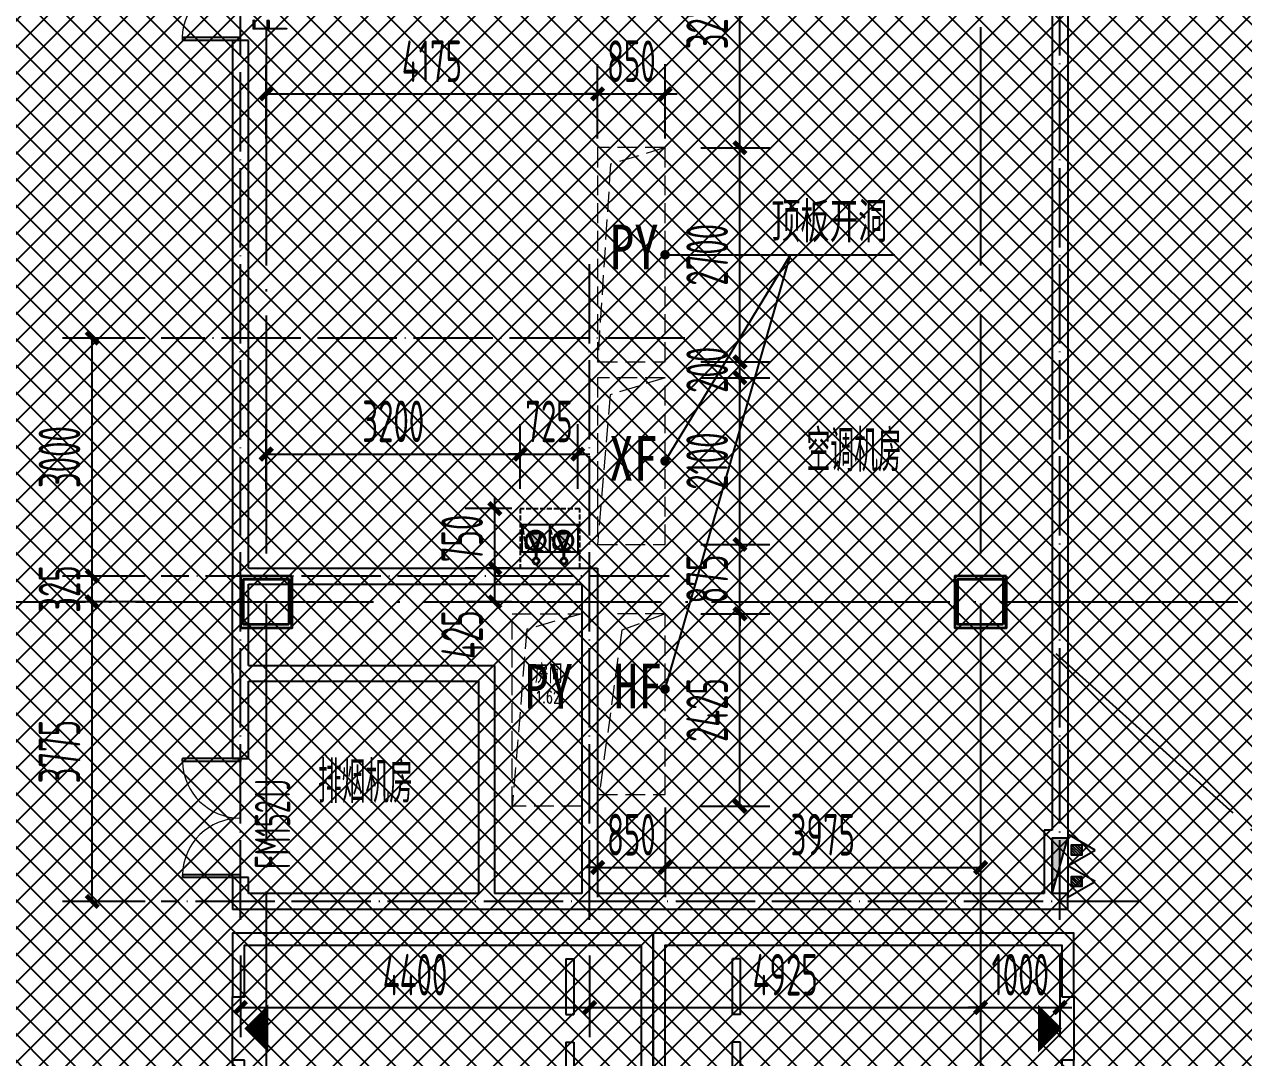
# Model space of a CAD drawing. Extents: x -473190 to 2138458, y -81875 to 2633646.
# Drawn here: x -16745 to -1384, y -30932 to -17911 of the extents above; entities that cross this region are included whole.
import ezdxf

# ---------------------------------------------------------------- set-up
doc = ezdxf.new("R2010")
doc.units = 0
doc.header["$LTSCALE"] = 1000
for name, pattern in [('DASH', [0.35, 0.25, -0.1]), ('DOTE', [2.42, 2, -0.2, 0.02, -0.2]), ('排水', [1.1, 1, -0.1])]:
    doc.linetypes.add(name, pattern=pattern)
for name, color, linetype in [('00-停车位', 67, 'Continuous'), ('A-COLUMN', 2, 'Continuous'), ('A-ROOM_NAME', 23, 'Continuous'), ('A-WALL', 2, 'Continuous'), ('DIM_LEAD', 3, 'Continuous'), ('DOOR_FIRE', 4, 'Continuous'), ('DOOR_FIRE_TEXT', 7, 'Continuous'), ('DOTE', 1, 'DOTE'), ('PUB_DIM', 3, 'Continuous'), ('PUB_TEXT', 7, 'Continuous'), ('SPACE', 7, 'Continuous'), ('W-EQUIP_消火栓', 7, 'Continuous'), ('W-EQUIP_灭火器', 7, 'Continuous'), ('索引线', 252, 'Continuous'), ('集水坑', 4, 'Continuous'), ('雨棚投影', 147, 'Continuous')]:
    doc.layers.add(name, color=color, linetype=linetype)
for name, color, linetype, lineweight in [('GPS-污水', 2, '排水', 40), ('HOLE', 52, 'Continuous', 15), ('钢柱', 51, 'Continuous', 35)]:
    doc.layers.add(name, color=color, linetype=linetype, lineweight=lineweight)
doc.styles.add('8B2_01', font='simhei.ttf', dxfattribs={"width": 0.8})
doc.styles.add('8B2_02', font='tssdeng.shx', dxfattribs={"width": 0.6, "bigfont": 'TSSDCHN.shx'})
doc.styles.add('_TCH_DIM_T3', font='tssdeng.shx', dxfattribs={"width": 0.564706, "bigfont": '@@@tssdchn.shx'})
doc.styles.add('_TCH_SPACE', font='SIMPLEX', dxfattribs={"height": 5, "bigfont": 'GBCBIG'})
doc.styles.add('_TCH_WINDOW', font='tssdeng.shx', dxfattribs={"width": 0.8, "height": 3.5, "bigfont": 'tssdchn.shx'})
doc.styles.get("Standard").update_dxf_attribs({"font": 'gbenor.shx', "bigfont": 'gbcbig.shx'})
doc.dimstyles.new('_TCH_ARCH&&150', dxfattribs={"dimtxt": 525, "dimasz": 150, "dimexe": 375, "dimexo": 450, "dimgap": 150, "dimtad": 1, "dimdec": 0, "dimzin": 0, "dimdsep": 46, "dimtxsty": '_TCH_DIM_T3', "dimblk": 'ARCHTICK', "dimcen": 0.09, "dimclrt": 7, "dimazin": 2, "dimtfac": 1, "dimtdec": 0, "dimtix": 1, "dimtmove": 2, "dimatfit": 3, "dimfxl": 0, "dimtolj": 1, "dimtzin": 0, "dimarcsym": 0})

# ---------------------------------------------------------------- blocks, each defined once
blk = doc.blocks.new('$SB01_1')
h = blk.add_hatch(color=256)
h.dxf.hatch_style = 1
h.paths.add_polyline_path([(-0.381, -0.323), (0.5, 0), (-0.381, 0.323)])
h.paths.add_polyline_path([(0, 0), (0.002, 0), (0.002, 0.001), (0, 0.001)], flags=24)
h.paths.add_polyline_path([(0, -0.002), (0.003, -0.002), (0.003, -0.001), (0, -0.001)], flags=24)
h.paths.add_polyline_path([(0, -0.003), (0.003, -0.003), (0.003, -0.002), (0, -0.002)], flags=24)
for p, q in [((0.5, 0), (-0.381, 0.323)), ((-0.381, 0.323), (-0.381, -0.323)), ((0.5, 0), (-0.381, -0.323))]:
    blk.add_line(p, q)
blk.add_circle((0, 0), 0.5)
at = {"flags": 1}
for tag, p in [('UNIT', (0, 0)), ('SPEC', (0, -0.002)), ('WHAT', (0, -0.003))]:
    blk.add_attdef(tag, p, '', height=0.001, dxfattribs=at)
blk = doc.blocks.new('人防集水坑')
at = {"layer": 'GPS-污水', "linetype": '排水'}
for p, q in [((307486, 701151), (307284, 701151)), ((307486, 700451), (307284, 700451))]:
    blk.add_line(p, q, dxfattribs=at)
for centre in [(307561, 701151), (307561, 700451)]:
    blk.add_circle(centre, 75, dxfattribs=at)
at = {"layer": '集水坑', "linetype": 'DASH', "ltscale": 0.5}
blk.add_lwpolyline([(306241, 700051), (306241, 701551), (307741, 701551), (307741, 700051)], close=True, dxfattribs=at)
at = {"layer": '集水坑', "linetype": 'Continuous', "ltscale": 0.5}
for points in [[(306641, 701501), (306641, 700801), (307341, 700801), (307341, 701501)], [(306641, 700801), (306641, 700101), (307341, 700101), (307341, 700801)]]:
    blk.add_lwpolyline(points, close=True, dxfattribs=at)
at = {"layer": '集水坑', "linetype": 'DASH', "ltscale": 0.5}
for points in [[(307341, 700801), (307237, 701397), (306641, 701501)], [(307347, 700101), (307243, 700697), (306647, 700801)]]:
    blk.add_lwpolyline(points, dxfattribs=at)
at = {"layer": 'GPS-污水', "linetype": '排水', "xscale": -480.0000000000002, "yscale": 480.0000000000002, "zscale": 480.0000000000002, "rotation": 176.2535374729293}
for p in [(307045, 701164, 0), (307045, 700464, 0)]:
    blk.add_blockref('$SB01_1', p, dxfattribs=at)
blk = doc.blocks.new('_ArchTick')
at = {"color": 0, "linetype": 'ByBlock', "const_width": 0.4}
blk.add_lwpolyline([(-0.5, -0.5), (0.5, 0.5)], dxfattribs=at)
blk = doc.blocks.new('*D5281')
at = {"layer": 'Defpoints', "color": 0, "transparency": 16777216}
for p in [(78664, -211993), (79328, -211993), (79328, -212418)]:
    blk.add_point(p, dxfattribs=at)
at = {"layer": 'PUB_DIM', "color": 0, "lineweight": -2, "transparency": 16777216}
for p, q in [((78878, -211993), (78289, -211993)), ((78664, -212418), (78664, -211993)), ((78878, -212418), (78289, -212418))]:
    blk.add_line(p, q, dxfattribs=at)
at = {"layer": 'PUB_DIM', "color": 0, "lineweight": -2, "transparency": 16777216, "xscale": 150, "yscale": 150, "zscale": 150}
for p, rotation in [((78664, -211993), 90), ((78664, -212418), 270)]:
    blk.add_blockref('_ArchTick', p, dxfattribs=dict(at, rotation=rotation))
at = {"layer": 'PUB_DIM', "color": 7, "transparency": 16777216, "insert": (78252, -212830), "char_height": 525, "attachment_point": 5, "rotation": 90, "style": '_TCH_DIM_T3'}
blk.add_mtext('\\A1;425', dxfattribs=at)
blk = doc.blocks.new('*D5282')
at = {"layer": 'Defpoints', "color": 0, "transparency": 16777216}
for p in [(78664, -211243), (79328, -211243), (79328, -211993)]:
    blk.add_point(p, dxfattribs=at)
at = {"layer": 'PUB_DIM', "color": 0, "lineweight": -2, "transparency": 16777216}
for p, q in [((78664, -211243), (78664, -211093)), ((78878, -211243), (78289, -211243)), ((78664, -211993), (78664, -211243)), ((78878, -211993), (78289, -211993)), ((78664, -211993), (78664, -212143))]:
    blk.add_line(p, q, dxfattribs=at)
at = {"layer": 'PUB_DIM', "color": 0, "lineweight": -2, "transparency": 16777216, "xscale": 150, "yscale": 150, "zscale": 150}
for p, rotation in [((78664, -211243), 270), ((78664, -211993), 90)]:
    blk.add_blockref('_ArchTick', p, dxfattribs=dict(at, rotation=rotation))
at = {"layer": 'PUB_DIM', "color": 7, "transparency": 16777216, "insert": (78252, -211618), "char_height": 525, "attachment_point": 5, "rotation": 90, "style": '_TCH_DIM_T3'}
blk.add_mtext('\\A1;750', dxfattribs=at)
blk = doc.blocks.new('*D5318')
at = {"layer": 'Defpoints', "color": 0, "transparency": 16777216}
for p in [(79709, -210555), (78984, -211443), (79709, -211443)]:
    blk.add_point(p, dxfattribs=at)
at = {"layer": 'PUB_DIM', "color": 0, "lineweight": -2, "transparency": 16777216}
for p, q in [((78984, -210993), (78984, -210180)), ((79709, -210993), (79709, -210180)), ((78984, -210555), (78834, -210555)), ((78984, -210555), (79709, -210555)), ((79709, -210555), (79859, -210555))]:
    blk.add_line(p, q, dxfattribs=at)
at = {"layer": 'PUB_DIM', "color": 0, "lineweight": -2, "transparency": 16777216, "xscale": 150, "yscale": 150, "zscale": 150}
blk.add_blockref('_ArchTick', (78984, -210555), dxfattribs=at)
at = {"layer": 'PUB_DIM', "color": 0, "lineweight": -2, "transparency": 16777216, "xscale": 150, "yscale": 150, "zscale": 150, "rotation": 180}
blk.add_blockref('_ArchTick', (79709, -210555), dxfattribs=at)
at = {"layer": 'PUB_DIM', "color": 7, "transparency": 16777216, "insert": (79346, -210143), "char_height": 525, "attachment_point": 5, "style": '_TCH_DIM_T3'}
blk.add_mtext('\\A1;725', dxfattribs=at)
blk = doc.blocks.new('*D5319')
at = {"layer": 'Defpoints', "color": 0, "transparency": 16777216}
for p in [(78984, -210555), (75784, -211443), (78984, -211443)]:
    blk.add_point(p, dxfattribs=at)
at = {"layer": 'PUB_DIM', "color": 0, "lineweight": -2, "transparency": 16777216}
for p, q in [((75784, -210993), (75784, -210180)), ((78984, -210993), (78984, -210180)), ((75784, -210555), (78984, -210555))]:
    blk.add_line(p, q, dxfattribs=at)
at = {"layer": 'PUB_DIM', "color": 0, "lineweight": -2, "transparency": 16777216, "xscale": 150, "yscale": 150, "zscale": 150, "rotation": 180}
blk.add_blockref('_ArchTick', (75784, -210555), dxfattribs=at)
at = {"layer": 'PUB_DIM', "color": 0, "lineweight": -2, "transparency": 16777216, "xscale": 150, "yscale": 150, "zscale": 150}
blk.add_blockref('_ArchTick', (78984, -210555), dxfattribs=at)
at = {"layer": 'PUB_DIM', "color": 7, "transparency": 16777216, "insert": (77384, -210143), "char_height": 525, "attachment_point": 5, "style": '_TCH_DIM_T3'}
blk.add_mtext('\\A1;3200', dxfattribs=at)
blk = doc.blocks.new('A$C00330F2E')
at = {"layer": '钢柱', "color": 4, "lineweight": 35}
for points in [[(40775, -180000), (40125, -180000), (40125, -180650), (40775, -180650)], [(49775, -180000), (49125, -180000), (49125, -180650), (49775, -180650)], [(40735, -180610), (40165, -180610), (40165, -180040), (40735, -180040)], [(49735, -180610), (49165, -180610), (49165, -180040), (49735, -180040)]]:
    blk.add_lwpolyline(points, close=True, dxfattribs=at)
blk = doc.blocks.new('A$C4F5A101F')
at = {"layer": 'DOTE', "color": 16, "linetype": 'DOTE', "ltscale": 1.5}
for p, q in [((-216339.7, 16373.7), (-216339.7, -213765.2)), ((-207339.7, 16373.7), (-207339.7, -213765.2)), ((-297848.4, -183257.4), (-173939.7, -183257.4))]:
    blk.add_line(p, q, dxfattribs=at)
at = {"layer": 'DOTE', "color": 127, "linetype": 'DOTE', "ltscale": 1.5}
blk.add_line((-206391.4, -183908.5), (-182752.2, -205193.2), dxfattribs=at)
blk = doc.blocks.new('*D5543')
at = {"layer": 'Defpoints', "color": 0, "transparency": 16777216}
for p in [(41000, -170304), (45400, -170304), (45400, -171411)]:
    blk.add_point(p, dxfattribs=at)
at = {"layer": 'PUB_DIM', "color": 0, "lineweight": -2, "transparency": 16777216}
for p, q in [((41000, -170754), (41000, -171786)), ((45400, -170754), (45400, -171786)), ((41000, -171411), (45400, -171411))]:
    blk.add_line(p, q, dxfattribs=at)
at = {"layer": 'PUB_DIM', "color": 0, "lineweight": -2, "transparency": 16777216, "xscale": 150, "yscale": 150, "zscale": 150, "rotation": 180}
blk.add_blockref('_ArchTick', (41000, -171411), dxfattribs=at)
at = {"layer": 'PUB_DIM', "color": 0, "lineweight": -2, "transparency": 16777216, "xscale": 150, "yscale": 150, "zscale": 150}
blk.add_blockref('_ArchTick', (45400, -171411), dxfattribs=at)
at = {"layer": 'PUB_DIM', "color": 7, "transparency": 16777216, "insert": (43200, -170998), "char_height": 525, "attachment_point": 5, "style": '_TCH_DIM_T3'}
blk.add_mtext('\\A1;4400', dxfattribs=at)
blk = doc.blocks.new('*D5544')
at = {"layer": 'Defpoints', "color": 0, "transparency": 16777216}
for p in [(45400, -170304), (50325, -170304), (50325, -171411)]:
    blk.add_point(p, dxfattribs=at)
at = {"layer": 'PUB_DIM', "color": 0, "lineweight": -2, "transparency": 16777216}
for p, q in [((45400, -170754), (45400, -171786)), ((50325, -170754), (50325, -171786)), ((45400, -171411), (50325, -171411))]:
    blk.add_line(p, q, dxfattribs=at)
at = {"layer": 'PUB_DIM', "color": 0, "lineweight": -2, "transparency": 16777216, "xscale": 150, "yscale": 150, "zscale": 150, "rotation": 180}
blk.add_blockref('_ArchTick', (45400, -171411), dxfattribs=at)
at = {"layer": 'PUB_DIM', "color": 0, "lineweight": -2, "transparency": 16777216, "xscale": 150, "yscale": 150, "zscale": 150}
blk.add_blockref('_ArchTick', (50325, -171411), dxfattribs=at)
at = {"layer": 'PUB_DIM', "color": 7, "transparency": 16777216, "insert": (47863, -170998), "char_height": 525, "attachment_point": 5, "style": '_TCH_DIM_T3'}
blk.add_mtext('\\A1;4925', dxfattribs=at)
blk = doc.blocks.new('*D5545')
at = {"layer": 'Defpoints', "color": 0, "transparency": 16777216}
for p in [(50325, -170304), (51325, -170304), (51325, -171411)]:
    blk.add_point(p, dxfattribs=at)
at = {"layer": 'PUB_DIM', "color": 0, "lineweight": -2, "transparency": 16777216}
for p, q in [((50325, -170754), (50325, -171786)), ((51325, -170754), (51325, -171786)), ((50325, -171411), (50175, -171411)), ((50325, -171411), (51325, -171411)), ((51325, -171411), (51475, -171411))]:
    blk.add_line(p, q, dxfattribs=at)
at = {"layer": 'PUB_DIM', "color": 0, "lineweight": -2, "transparency": 16777216, "xscale": 150, "yscale": 150, "zscale": 150}
blk.add_blockref('_ArchTick', (50325, -171411), dxfattribs=at)
at = {"layer": 'PUB_DIM', "color": 0, "lineweight": -2, "transparency": 16777216, "xscale": 150, "yscale": 150, "zscale": 150, "rotation": 180}
blk.add_blockref('_ArchTick', (51325, -171411), dxfattribs=at)
at = {"layer": 'PUB_DIM', "color": 7, "transparency": 16777216, "insert": (50825, -170998), "char_height": 525, "attachment_point": 5, "style": '_TCH_DIM_T3'}
blk.add_mtext('\\A1;1000', dxfattribs=at)
blk = doc.blocks.new('*D5546')
at = {"layer": 'Defpoints', "color": 0, "transparency": 16777216}
for p in [(39133, -166300), (40249, -166300), (40249, -170075)]:
    blk.add_point(p, dxfattribs=at)
at = {"layer": 'PUB_DIM', "color": 0, "lineweight": -2, "transparency": 16777216}
for p, q in [((39799, -166300), (38758, -166300)), ((39133, -170075), (39133, -166300)), ((39799, -170075), (38758, -170075))]:
    blk.add_line(p, q, dxfattribs=at)
at = {"layer": 'PUB_DIM', "color": 0, "lineweight": -2, "transparency": 16777216, "xscale": 150, "yscale": 150, "zscale": 150}
for p, rotation in [((39133, -166300), 90), ((39133, -170075), 270)]:
    blk.add_blockref('_ArchTick', p, dxfattribs=dict(at, rotation=rotation))
at = {"layer": 'PUB_DIM', "color": 7, "transparency": 16777216, "insert": (38720, -168187), "char_height": 525, "attachment_point": 5, "rotation": 90, "style": '_TCH_DIM_T3'}
blk.add_mtext('\\A1;3775', dxfattribs=at)
blk = doc.blocks.new('*D5547')
at = {"layer": 'Defpoints', "color": 0, "transparency": 16777216}
for p in [(39132.80529, -165975), (40248.9408, -165975), (40248.9408, -166300)]:
    blk.add_point(p, dxfattribs=at)
at = {"layer": 'PUB_DIM', "color": 0, "lineweight": -2, "transparency": 16777216}
for p, q in [((39132.80529, -165975), (39132.80529, -165825)), ((39798.9408, -165975), (38757.80529, -165975)), ((39132.80529, -166300), (39132.80529, -165975)), ((39798.9408, -166300), (38757.80529, -166300)), ((39132.80529, -166300), (39132.80529, -166450))]:
    blk.add_line(p, q, dxfattribs=at)
at = {"layer": 'PUB_DIM', "color": 0, "lineweight": -2, "transparency": 16777216, "xscale": 150, "yscale": 150, "zscale": 150}
for p, rotation in [((39132.80529, -165975), 270), ((39132.80529, -166300), 90)]:
    blk.add_blockref('_ArchTick', p, dxfattribs=dict(at, rotation=rotation))
at = {"layer": 'PUB_DIM', "color": 7, "transparency": 16777216, "insert": (38720.30529, -166137.5), "char_height": 525, "attachment_point": 5, "rotation": 90, "style": '_TCH_DIM_T3'}
blk.add_mtext('\\A1;325', dxfattribs=at)
blk = doc.blocks.new('*D5548')
at = {"layer": 'Defpoints', "color": 0, "transparency": 16777216}
for p in [(39132.80529, -162975), (40248.9408, -162975), (40248.9408, -165975)]:
    blk.add_point(p, dxfattribs=at)
at = {"layer": 'PUB_DIM', "color": 0, "lineweight": -2, "transparency": 16777216}
for p, q in [((39798.9408, -162975), (38757.80529, -162975)), ((39132.80529, -165975), (39132.80529, -162975)), ((39798.9408, -165975), (38757.80529, -165975))]:
    blk.add_line(p, q, dxfattribs=at)
at = {"layer": 'PUB_DIM', "color": 0, "lineweight": -2, "transparency": 16777216, "xscale": 150, "yscale": 150, "zscale": 150}
for p, rotation in [((39132.80529, -162975), 90), ((39132.80529, -165975), 270)]:
    blk.add_blockref('_ArchTick', p, dxfattribs=dict(at, rotation=rotation))
at = {"layer": 'PUB_DIM', "color": 7, "transparency": 16777216, "insert": (38720.30529, -164475), "char_height": 525, "attachment_point": 5, "rotation": 90, "style": '_TCH_DIM_T3'}
blk.add_mtext('\\A1;3000', dxfattribs=at)
blk = doc.blocks.new('车位2400x5300')
at = {"layer": '00-停车位', "color": 251}
for p, q in [((-875, -1000), (-175, -1000)), ((-875, -1100), (-875, -1000)), ((-175, -1100), (-175, -1000)), ((175, -1000), (875, -1000)), ((175, -1100), (175, -1000)), ((875, -1100), (875, -1000)), ((-875, -1100), (-175, -1100)), ((175, -1100), (875, -1100)), ((400, -5300), (-400, -5300))]:
    blk.add_line(p, q, dxfattribs=at)
blk.add_lwpolyline([(400, -5150), (400, -5300), (1200, -5300), (1200, 0), (-1200, 0), (-1200, -5300), (-400, -5300), (-400, -5150), (-1050, -5150), (-1050, -150), (1050, -150), (1050, -5150), (400, -5150)], dxfattribs=at)
blk.add_lwpolyline([(0, -5150, 0, 600, 0), (0, -4850, 600, 600, 0)], format="xyseb", dxfattribs=at)
blk = doc.blocks.new('$TwtSys$00000434')
for p, q in [((-0.5, 0.5), (-0.5, -0.5)), ((-0.5, -0.5), (0.5, 0.5)), ((0.5, 0.5), (-0.5, 0.5)), ((0.5, -0.5), (0.5, 0.5)), ((-0.5, -0.5), (0.5, -0.5))]:
    blk.add_line(p, q)
blk.add_solid([(0.5, -0.5), (0.5, 0.5), (-0.5, -0.5)])
blk = doc.blocks.new('$TwtSys$00000546')
h = blk.add_hatch()
h.set_pattern_fill('ANSI31', color=256, scale=200, style=0)
h.set_pattern_definition([(45, (-38543.802, -6670.83), (-17.67767, 17.67767), [])])
h.paths.add_polyline_path([(-65, 174), (65, 174), (65, 44), (-65, 44)])
for points in [[(0, 344), (-198, 0), (198, 0)], [(-65, 174), (65, 174), (65, 44), (-65, 44)]]:
    blk.add_lwpolyline(points, close=True)
blk = doc.blocks.new('zzzzzzzzzzzzzzzz')
at = {"layer": 'A-COLUMN'}
for p, q in [((-31284, -354935), (-31934, -354935)), ((-31934, -354935), (-31934, -355585)), ((-31284, -355585), (-31284, -354935)), ((-31934, -355585), (-31284, -355585))]:
    blk.add_line(p, q, dxfattribs=at)
blk.add_blockref('A$C00330F2E', (-72059, -174935))
blk = doc.blocks.new('*D5775')
at = {"layer": 'Defpoints', "color": 0, "transparency": 16777216}
for p in [(-75306, -44248), (-74363, -44248), (-75306, -47523)]:
    blk.add_point(p, dxfattribs=at)
at = {"layer": 'PUB_DIM', "color": 0, "lineweight": -2, "transparency": 16777216}
for p, q in [((-74856, -44248), (-73988, -44248)), ((-74363, -47523), (-74363, -44248)), ((-74856, -47523), (-73988, -47523))]:
    blk.add_line(p, q, dxfattribs=at)
at = {"layer": 'PUB_DIM', "color": 0, "lineweight": -2, "transparency": 16777216, "xscale": 150, "yscale": 150, "zscale": 150}
for p, rotation in [((-74363, -44248), 90), ((-74363, -47523), 270)]:
    blk.add_blockref('_ArchTick', p, dxfattribs=dict(at, rotation=rotation))
at = {"layer": 'PUB_DIM', "color": 7, "transparency": 16777216, "insert": (-74776, -45885), "char_height": 525, "attachment_point": 5, "rotation": 90, "style": '_TCH_DIM_T3'}
blk.add_mtext('\\A1;3275', dxfattribs=at)
blk = doc.blocks.new('*D5776')
at = {"layer": 'Defpoints', "color": 0, "transparency": 16777216}
for p in [(-75306, -47523), (-74363, -47523), (-75306, -50223)]:
    blk.add_point(p, dxfattribs=at)
at = {"layer": 'PUB_DIM', "color": 0, "lineweight": -2, "transparency": 16777216}
for p, q in [((-74856, -47523), (-73988, -47523)), ((-74363, -50223), (-74363, -47523)), ((-74856, -50223), (-73988, -50223))]:
    blk.add_line(p, q, dxfattribs=at)
at = {"layer": 'PUB_DIM', "color": 0, "lineweight": -2, "transparency": 16777216, "xscale": 150, "yscale": 150, "zscale": 150}
for p, rotation in [((-74363, -47523), 90), ((-74363, -50223), 270)]:
    blk.add_blockref('_ArchTick', p, dxfattribs=dict(at, rotation=rotation))
at = {"layer": 'PUB_DIM', "color": 7, "transparency": 16777216, "insert": (-74776, -48873), "char_height": 525, "attachment_point": 5, "rotation": 90, "style": '_TCH_DIM_T3'}
blk.add_mtext('\\A1;2700', dxfattribs=at)
blk = doc.blocks.new('*D5777')
at = {"layer": 'Defpoints', "color": 0, "transparency": 16777216}
for p in [(-75306, -50223), (-74363, -50223), (-75306, -50423)]:
    blk.add_point(p, dxfattribs=at)
at = {"layer": 'PUB_DIM', "color": 0, "lineweight": -2, "transparency": 16777216}
for p, q in [((-74363, -50223), (-74363, -50073)), ((-74856, -50223), (-73988, -50223)), ((-74363, -50423), (-74363, -50223)), ((-74856, -50423), (-73988, -50423)), ((-74363, -50423), (-74363, -50573))]:
    blk.add_line(p, q, dxfattribs=at)
at = {"layer": 'PUB_DIM', "color": 0, "lineweight": -2, "transparency": 16777216, "xscale": 150, "yscale": 150, "zscale": 150}
for p, rotation in [((-74363, -50223), 270), ((-74363, -50423), 90)]:
    blk.add_blockref('_ArchTick', p, dxfattribs=dict(at, rotation=rotation))
at = {"layer": 'PUB_DIM', "color": 7, "transparency": 16777216, "insert": (-74776, -50323), "char_height": 525, "attachment_point": 5, "rotation": 90, "style": '_TCH_DIM_T3'}
blk.add_mtext('\\A1;200', dxfattribs=at)
blk = doc.blocks.new('*D5778')
at = {"layer": 'Defpoints', "color": 0, "transparency": 16777216}
for p in [(-75306, -50423), (-74363, -50423), (-75306, -52523)]:
    blk.add_point(p, dxfattribs=at)
at = {"layer": 'PUB_DIM', "color": 0, "lineweight": -2, "transparency": 16777216}
for p, q in [((-74856, -50423), (-73988, -50423)), ((-74363, -52523), (-74363, -50423)), ((-74856, -52523), (-73988, -52523))]:
    blk.add_line(p, q, dxfattribs=at)
at = {"layer": 'PUB_DIM', "color": 0, "lineweight": -2, "transparency": 16777216, "xscale": 150, "yscale": 150, "zscale": 150}
for p, rotation in [((-74363, -50423), 90), ((-74363, -52523), 270)]:
    blk.add_blockref('_ArchTick', p, dxfattribs=dict(at, rotation=rotation))
at = {"layer": 'PUB_DIM', "color": 7, "transparency": 16777216, "insert": (-74776, -51473), "char_height": 525, "attachment_point": 5, "rotation": 90, "style": '_TCH_DIM_T3'}
blk.add_mtext('\\A1;2100', dxfattribs=at)
blk = doc.blocks.new('*D5779')
at = {"layer": 'Defpoints', "color": 0, "transparency": 16777216}
for p in [(-75306, -52523), (-74363, -52523), (-75306, -53398)]:
    blk.add_point(p, dxfattribs=at)
at = {"layer": 'PUB_DIM', "color": 0, "lineweight": -2, "transparency": 16777216}
for p, q in [((-74363, -52523), (-74363, -52373)), ((-74856, -52523), (-73988, -52523)), ((-74363, -53398), (-74363, -52523)), ((-74856, -53398), (-73988, -53398)), ((-74363, -53398), (-74363, -53548))]:
    blk.add_line(p, q, dxfattribs=at)
at = {"layer": 'PUB_DIM', "color": 0, "lineweight": -2, "transparency": 16777216, "xscale": 150, "yscale": 150, "zscale": 150}
for p, rotation in [((-74363, -52523), 270), ((-74363, -53398), 90)]:
    blk.add_blockref('_ArchTick', p, dxfattribs=dict(at, rotation=rotation))
at = {"layer": 'PUB_DIM', "color": 7, "transparency": 16777216, "insert": (-74776, -52960), "char_height": 525, "attachment_point": 5, "rotation": 90, "style": '_TCH_DIM_T3'}
blk.add_mtext('\\A1;875', dxfattribs=at)
blk = doc.blocks.new('*D5780')
at = {"layer": 'Defpoints', "color": 0, "transparency": 16777216}
for p in [(-75306, -53398), (-74363, -53398), (-75306, -55823)]:
    blk.add_point(p, dxfattribs=at)
at = {"layer": 'PUB_DIM', "color": 0, "lineweight": -2, "transparency": 16777216}
for p, q in [((-74856, -53398), (-73988, -53398)), ((-74363, -55823), (-74363, -53398)), ((-74856, -55823), (-73988, -55823))]:
    blk.add_line(p, q, dxfattribs=at)
at = {"layer": 'PUB_DIM', "color": 0, "lineweight": -2, "transparency": 16777216, "xscale": 150, "yscale": 150, "zscale": 150}
for p, rotation in [((-74363, -53398), 90), ((-74363, -55823), 270)]:
    blk.add_blockref('_ArchTick', p, dxfattribs=dict(at, rotation=rotation))
at = {"layer": 'PUB_DIM', "color": 7, "transparency": 16777216, "insert": (-74776, -54610), "char_height": 525, "attachment_point": 5, "rotation": 90, "style": '_TCH_DIM_T3'}
blk.add_mtext('\\A1;2425', dxfattribs=at)
blk = doc.blocks.new('*D5781')
at = {"layer": 'Defpoints', "color": 0, "transparency": 16777216}
for p in [(-75306, -46846), (-76156, -47856), (-75306, -47856)]:
    blk.add_point(p, dxfattribs=at)
at = {"layer": 'PUB_DIM', "color": 0, "lineweight": -2, "transparency": 16777216}
for p, q in [((-76156, -47406), (-76156, -46471)), ((-75306, -47406), (-75306, -46471)), ((-76156, -46846), (-76306, -46846)), ((-76156, -46846), (-75306, -46846)), ((-75306, -46846), (-75156, -46846))]:
    blk.add_line(p, q, dxfattribs=at)
at = {"layer": 'PUB_DIM', "color": 0, "lineweight": -2, "transparency": 16777216, "xscale": 150, "yscale": 150, "zscale": 150}
blk.add_blockref('_ArchTick', (-76156, -46846), dxfattribs=at)
at = {"layer": 'PUB_DIM', "color": 0, "lineweight": -2, "transparency": 16777216, "xscale": 150, "yscale": 150, "zscale": 150, "rotation": 180}
blk.add_blockref('_ArchTick', (-75306, -46846), dxfattribs=at)
at = {"layer": 'PUB_DIM', "color": 7, "transparency": 16777216, "insert": (-75731, -46434), "char_height": 525, "attachment_point": 5, "style": '_TCH_DIM_T3'}
blk.add_mtext('\\A1;850', dxfattribs=at)
blk = doc.blocks.new('*D5782')
at = {"layer": 'Defpoints', "color": 0, "transparency": 16777216}
for p in [(-76156, -46846), (-80331, -47856), (-76156, -47856)]:
    blk.add_point(p, dxfattribs=at)
at = {"layer": 'PUB_DIM', "color": 0, "lineweight": -2, "transparency": 16777216}
for p, q in [((-80331, -47406), (-80331, -46471)), ((-76156, -47406), (-76156, -46471)), ((-80331, -46846), (-76156, -46846))]:
    blk.add_line(p, q, dxfattribs=at)
at = {"layer": 'PUB_DIM', "color": 0, "lineweight": -2, "transparency": 16777216, "xscale": 150, "yscale": 150, "zscale": 150, "rotation": 180}
blk.add_blockref('_ArchTick', (-80331, -46846), dxfattribs=at)
at = {"layer": 'PUB_DIM', "color": 0, "lineweight": -2, "transparency": 16777216, "xscale": 150, "yscale": 150, "zscale": 150}
blk.add_blockref('_ArchTick', (-76156, -46846), dxfattribs=at)
at = {"layer": 'PUB_DIM', "color": 7, "transparency": 16777216, "insert": (-78244, -46434), "char_height": 525, "attachment_point": 5, "style": '_TCH_DIM_T3'}
blk.add_mtext('\\A1;4175', dxfattribs=at)
blk = doc.blocks.new('*D5783')
at = {"layer": 'Defpoints', "color": 0, "transparency": 16777216}
for p in [(-76156, -55388), (-75306, -55388), (-75306, -56594)]:
    blk.add_point(p, dxfattribs=at)
at = {"layer": 'PUB_DIM', "color": 0, "lineweight": -2, "transparency": 16777216}
for p, q in [((-76156, -55838), (-76156, -56969)), ((-75306, -55838), (-75306, -56969)), ((-76156, -56594), (-76306, -56594)), ((-76156, -56594), (-75306, -56594)), ((-75306, -56594), (-75156, -56594))]:
    blk.add_line(p, q, dxfattribs=at)
at = {"layer": 'PUB_DIM', "color": 0, "lineweight": -2, "transparency": 16777216, "xscale": 150, "yscale": 150, "zscale": 150}
blk.add_blockref('_ArchTick', (-76156, -56594), dxfattribs=at)
at = {"layer": 'PUB_DIM', "color": 0, "lineweight": -2, "transparency": 16777216, "xscale": 150, "yscale": 150, "zscale": 150, "rotation": 180}
blk.add_blockref('_ArchTick', (-75306, -56594), dxfattribs=at)
at = {"layer": 'PUB_DIM', "color": 7, "transparency": 16777216, "insert": (-75731, -56181), "char_height": 525, "attachment_point": 5, "style": '_TCH_DIM_T3'}
blk.add_mtext('\\A1;850', dxfattribs=at)
blk = doc.blocks.new('*D5784')
at = {"layer": 'Defpoints', "color": 0, "transparency": 16777216}
for p in [(-75306, -55388), (-71331, -55388), (-71331, -56594)]:
    blk.add_point(p, dxfattribs=at)
at = {"layer": 'PUB_DIM', "color": 0, "lineweight": -2, "transparency": 16777216}
for p, q in [((-75306, -55838), (-75306, -56969)), ((-71331, -55838), (-71331, -56969)), ((-75306, -56594), (-71331, -56594))]:
    blk.add_line(p, q, dxfattribs=at)
at = {"layer": 'PUB_DIM', "color": 0, "lineweight": -2, "transparency": 16777216, "xscale": 150, "yscale": 150, "zscale": 150, "rotation": 180}
blk.add_blockref('_ArchTick', (-75306, -56594), dxfattribs=at)
at = {"layer": 'PUB_DIM', "color": 0, "lineweight": -2, "transparency": 16777216, "xscale": 150, "yscale": 150, "zscale": 150}
blk.add_blockref('_ArchTick', (-71331, -56594), dxfattribs=at)
at = {"layer": 'PUB_DIM', "color": 7, "transparency": 16777216, "insert": (-73319, -56181), "char_height": 525, "attachment_point": 5, "style": '_TCH_DIM_T3'}
blk.add_mtext('\\A1;3975', dxfattribs=at)
blk = doc.blocks.new('ADFASDF')
h = blk.add_hatch()
h.set_pattern_fill('ANSI37', color=8, scale=150)
h.set_pattern_definition([(45, (0, 0), (-168.3798, 168.3798), []), (135, (0, 0), (-168.3798, -168.3798), [])])
h.paths.add_polyline_path([(521397, 239186), (521397, 224886), (539697, 224886), (539697, 169261), (524947, 169261), (524947, 171211), (527822, 171211), (527922, 176611), (501318, 176611), (501125, 109884), (530547, 109887), (530547, 107449), (538188, 100503), (536147, 98236), (540086, 94690), (517812, 69953), (517812, 59790), (482108, 20136), (405247, 20136), (405247, 26086), (391997, 40436), (391997, 64736), (399997, 64738), (399997, 239186), (409022, 239186)])
blk = doc.blocks.new('$DorLib2D$00000002')
for p, q in [((-0.5, 0), (-0.5, 0.4875)), ((-0.475, 0.4875), (-0.5, 0.4875)), ((-0.475, 0), (-0.475, 0.4875)), ((0.475, 0), (0.475, 0.4875)), ((0.475, 0.4875), (0.5, 0.4875)), ((0.5, 0), (0.5, 0.4875)), ((-0.5, 0), (-0.475, 0)), ((0.5, 0), (0.475, 0))]:
    blk.add_line(p, q)
at = {"lineweight": 13}
for centre, start, end in [((-0.4875, 0), 0, 88.53072), ((0.4875, 0), 91.46928, 180)]:
    blk.add_arc(centre, 0.4875, start, end, dxfattribs=at)
blk = doc.blocks.new('A$C3672542B')
at = {"layer": '集水坑', "linetype": 'Continuous', "xscale": -0.5, "yscale": 0.5, "zscale": 0.5, "rotation": 90}
blk.add_blockref('人防集水坑', (429759, -58122.7), dxfattribs=at)
at = {"layer": 'PUB_DIM'}
for p1, p2, distance, picture, middle in [((75783.7, -211443.2), (78983.7, -211443.2), 888.2, '*D5319', (77383.7, -210142.5)), ((78983.7, -211443.2), (79708.7, -211443.2), 888.2, '*D5318', (79346.2, -210142.5)), ((79328.5, -211993.2), (79328.5, -211243.2), 664.1, '*D5282', (78251.8, -211618.2))]:
    dim = blk.add_aligned_dim(p1=p1, p2=p2, distance=distance, dimstyle='_TCH_ARCH&&150', dxfattribs=at)
    dim.commit()
    dim.dimension.update_dxf_attribs({"geometry": picture, "text_midpoint": middle})
dim = blk.add_linear_dim(base=(78664.3, -211993.2), p1=(79328.5, -212418.2), p2=(79328.5, -211993.2), angle=90, dimstyle='_TCH_ARCH&&150', dxfattribs=at)
dim.commit()
dim.dimension.update_dxf_attribs({"geometry": '*D5281', "text_midpoint": (78251.8, -212829.9), "dimtype": 161})
blk = doc.blocks.new('A$C2B5B1B2C')
at = {"layer": 'DOTE', "linetype": 'DOTE', "ltscale": 0.5}
for p, q in [((41000, -170304.5), (41000, -146975)), ((51325, -170304.5), (51325, -156425)), ((45400, -170304.5), (45400, -161975)), ((46600, -162975), (40000, -162975)), ((46400, -165975), (40000, -165975)), ((52325, -170075), (40000, -170075))]:
    blk.add_line(p, q, dxfattribs=at)
at = {"layer": 'PUB_DIM'}
for p1, p2, distance, picture, middle in [((40248.9, -165975), (40248.9, -162975), 1116.1, '*D5548', (38720.3, -164475)), ((40248.9, -166300), (40248.9, -165975), 1116.1, '*D5547', (38720.3, -166137.5)), ((40248.9, -170075), (40248.9, -166300), 1116.1, '*D5546', (38720.3, -168187.5)), ((41000, -170304.5), (45400, -170304.5), -1106.4, '*D5543', (43200, -170998.3)), ((45400, -170304.5), (50325, -170304.5), -1106.4, '*D5544', (47862.5, -170998.3)), ((50325, -170304.5), (51325, -170304.5), -1106.4, '*D5545', (50825, -170998.3))]:
    dim = blk.add_aligned_dim(p1=p1, p2=p2, distance=distance, dimstyle='_TCH_ARCH&&150', dxfattribs=at)
    dim.commit()
    dim.dimension.update_dxf_attribs({"geometry": picture, "text_midpoint": middle})
blk = doc.blocks.new('A$C11751E51')
at = {"layer": 'HOLE', "linetype": 'DASH'}
for points in [[(-76156.5, -47522.6), (-76156.5, -50222.6), (-75306.5, -50222.6), (-75306.5, -47522.6), (-76156.5, -47522.6)], [(-75306.5, -47522.6), (-75992.7, -47731.3), (-76156.5, -50222.6)], [(-76156.5, -50422.6), (-76156.5, -52522.6), (-75306.5, -52522.6), (-75306.5, -50422.6), (-76156.5, -50422.6)], [(-75306.5, -50422.6), (-75997.5, -50637.4), (-76156.5, -52522.6)], [(-76356.5, -53397.6), (-77047.2, -53591.5), (-77231.5, -55822.5)], [(-76156.5, -53397.6), (-76156.5, -55672.6), (-75306.5, -55672.6), (-75306.5, -53397.6), (-76006.5, -53397.6)], [(-75306.5, -53397.6), (-75852.4, -53604.6), (-76136.7, -55672.6)]]:
    blk.add_lwpolyline(points, dxfattribs=at)
blk.add_lwpolyline([(-76356.5, -53397.6), (-76356.5, -55822.6), (-77231.5, -55822.6), (-77231.5, -53397.6)], close=True, dxfattribs=at)
at = {"layer": 'SPACE', "style": '_TCH_SPACE'}
blk.add_text('房间', height=241.13, dxfattribs=at).set_placement((-76946.9, -54272.6))
at = {"layer": 'SPACE', "style": '_TCH_SPACE', "width": 0.705882}
blk.add_text('1.62', height=148.75, dxfattribs=at).set_placement((-76944, -54521.9))
at = {"layer": 'PUB_DIM'}
for p1, p2, distance, picture, middle in [((-75306.5, -47522.6), (-75306.5, -44247.6), -943.5, '*D5775', (-74775.5, -45885.1)), ((-80331.5, -47856.2), (-76156.5, -47856.2), 1009.8, '*D5782', (-78244, -46433.9)), ((-76156.5, -47856.2), (-75306.5, -47856.2), 1009.8, '*D5781', (-75731.5, -46433.9)), ((-75306.5, -50222.6), (-75306.5, -47522.6), -943.5, '*D5776', (-74775.5, -48872.6)), ((-75306.5, -50422.6), (-75306.5, -50222.6), -943.5, '*D5777', (-74775.5, -50322.6)), ((-75306.5, -52522.6), (-75306.5, -50422.6), -943.5, '*D5778', (-74775.5, -51472.6)), ((-75306.5, -53397.6), (-75306.5, -52522.6), -943.5, '*D5779', (-74775.5, -52960.1)), ((-75306.5, -55822.6), (-75306.5, -53397.6), -943.5, '*D5780', (-74775.5, -54610.1)), ((-76156.5, -55388.2), (-75306.5, -55388.2), -1205.8, '*D5783', (-75731.5, -56181.4)), ((-75306.5, -55388.2), (-71331.5, -55388.2), -1205.8, '*D5784', (-73319, -56181.4))]:
    dim = blk.add_aligned_dim(p1=p1, p2=p2, distance=distance, dimstyle='_TCH_ARCH&&150', dxfattribs=at)
    dim.commit()
    dim.dimension.update_dxf_attribs({"geometry": picture, "text_midpoint": middle})

msp = doc.modelspace()

# ---------------------------------------------------------------- linework, layer by layer
at = {"layer": 'A-WALL'}
for p, q in [((-3597.7, -17114.4), (-3597.7, -28165.8)), ((-3797.7, -17214.4), (-3797.7, -28065.8)), ((-13922.7, -18114.4), (-14122.7, -18114.4)), ((-14122.7, -18114.4), (-14122.7, -24864.4)), ((-13922.7, -24764.4), (-13922.7, -18114.4)), ((-14122.7, -26089.4), (-14122.7, -24864.4)), ((-13922.7, -24764.4), (-13647.7, -24764.4)), ((-13647.7, -24764.4), (-9522.7, -24764.4)), ((-9522.7, -24764.4), (-9522.7, -28864.4)), ((-13922.7, -24964.4), (-13647.7, -24964.4)), ((-13922.7, -25989.4), (-13922.7, -24964.4)), ((-13647.7, -24964.4), (-9722.7, -24964.4)), ((-9722.7, -24964.4), (-9722.7, -28864.4)), ((-14122.7, -26089.4), (-14122.7, -27164.4)), ((-13922.7, -25989.4), (-10822.7, -25989.4)), ((-10822.7, -25989.4), (-10822.7, -28864.4)), ((-13922.7, -27164.4), (-13922.7, -26189.4)), ((-13922.7, -26189.4), (-11022.7, -26189.4)), ((-11022.7, -26189.4), (-11022.7, -28864.4)), ((-14122.7, -27164.4), (-13922.7, -27164.4)), ((-3797.7, -28065.8), (-3897.7, -28065.8)), ((-3897.7, -28065.8), (-3897.7, -28864.4)), ((-3597.7, -28165.8), (-3797.7, -28165.8)), ((-3797.7, -28165.8), (-3797.7, -28864.4)), ((-13922.7, -28664.4), (-14122.7, -28664.4)), ((-14122.7, -28664.4), (-14122.7, -29064.4)), ((-13922.7, -28864.4), (-13922.7, -28664.4)), ((-11022.7, -28864.4), (-13922.7, -28864.4)), ((-9722.7, -28864.4), (-10822.7, -28864.4)), ((-3897.7, -28864.4), (-9522.7, -28864.4)), ((-3597.7, -28864.4), (-3797.7, -28864.4)), ((-3597.7, -29064.4), (-3597.7, -28864.4)), ((-10922.7, -29064.4), (-14122.7, -29064.4)), ((-9622.7, -29064.4), (-10922.7, -29064.4)), ((-3847.7, -29064.4), (-9622.7, -29064.4)), ((-3597.7, -29064.4), (-3847.7, -29064.4))]:
    msp.add_line(p, q, dxfattribs=at)
at = {"layer": 'DIM_LEAD'}
for p, q in [((-8672.7, -20814.4), (-7093.6, -20814.4)), ((-8672.7, -23414.4), (-7093.6, -20814.4)), ((-8672.7, -26289.4), (-7093.6, -20814.4)), ((-8672.7, -20814.4), (-7093.6, -20814.4)), ((-7093.6, -20814.4), (-5779.1, -20814.4))]:
    msp.add_line(p, q, dxfattribs=at)
at = {"layer": 'DIM_LEAD', "const_width": 60}
for points in [[(-8702.7, -20814.4, 1), (-8642.7, -20814.4, 1)], [(-8702.7, -20814.4, 1), (-8642.7, -20814.4, 1)], [(-8688.3, -23440.1, 1), (-8657.2, -23388.8, 1)], [(-8681, -26318.2, 1), (-8664.4, -26260.6, 1)]]:
    msp.add_lwpolyline(points, format="xyb", close=True, dxfattribs=at)

# ---------------------------------------------------------------- block references
for name, p in [('A$C11751E51', (66633.7, 28058.1)), ('A$C3672542B', (-89481.4, 187228.8)), ('ADFASDF', (-477545, -71625.7)), ('A$C2B5B1B2C', (-55022.7, 141110.6)), ('A$C00330F2E', (-54147.7, 155135.6))]:
    msp.add_blockref(name, p)
at = {"layer": '00-停车位'}
for rotation in [270, 90]:
    msp.add_blockref('车位2400x5300', (-8822.7, -30564.4), dxfattribs=dict(at, rotation=rotation))
at = {"layer": 'DOOR_FIRE'}
ref = msp.add_blockref('$DorLib2D$00000002', (-14022.7, -17364.4), dxfattribs=dict(at, xscale=-1500, yscale=1500, zscale=200, rotation=90))
ref.add_attrib('A', 'FM1521J', (-13426.7, -18004.1), dxfattribs={"layer": 'DOOR_FIRE_TEXT', "height": 446.25, "rotation": 90, "style": '_TCH_WINDOW', "width": 0.564706})
ref = msp.add_blockref('$DorLib2D$00000002', (-14022.7, -27914.4), dxfattribs=dict(at, xscale=1500, yscale=1500, zscale=200, rotation=90))
ref.add_attrib('A', 'FM1521J', (-13395.2, -28554.1), dxfattribs={"layer": 'DOOR_FIRE_TEXT', "height": 446.25, "rotation": 90, "style": '_TCH_WINDOW', "width": 0.564706})
at = {"layer": 'W-EQUIP_消火栓', "xscale": -700, "yscale": 200, "zscale": 700, "rotation": 270}
msp.add_blockref('$TwtSys$00000434', (-3697.7, -28514.4), dxfattribs=at)
at = {"layer": 'W-EQUIP_灭火器', "rotation": 270}
for p in [(-3597.7, -28316), (-3597.7, -28712.8)]:
    msp.add_blockref('$TwtSys$00000546', p, dxfattribs=at)
at = {"layer": '索引线', "color": 0}
msp.add_blockref('zzzzzzzzzzzzzzzz', (17910.9, 330071), dxfattribs=at)
at = {"layer": '雨棚投影', "linetype": 'DASH', "lineweight": -3, "ltscale": 2}
msp.add_blockref('A$C4F5A101F', (202642, 158068), dxfattribs=at)

# ---------------------------------------------------------------- texts
at = {"layer": 'A-ROOM_NAME', "color": 1, "style": '8B2_01', "width": 0.8}
for s, p in [('PY', (-9367.2, -20998.8)), ('XF', (-9377.4, -23663)), ('PY', (-10445.3, -26536.3)), ('HF', (-9320.7, -26530.3))]:
    msp.add_text(s, height=563.29, dxfattribs=at).set_placement(p)
at = {"layer": 'A-ROOM_NAME', "style": '8B2_02', "width": 0.6}
for s, p in [('空调机房', (-6889.3, -23546.9)), ('排烟机房', (-13045.9, -27723.5))]:
    msp.add_text(s, height=525, dxfattribs=at).set_placement(p)
at = {"layer": 'PUB_TEXT'}
msp.add_text('顶板开洞', height=506.38, dxfattribs=at).set_placement((-7332.9, -20656.9))

doc.saveas('drawing.dxf')
